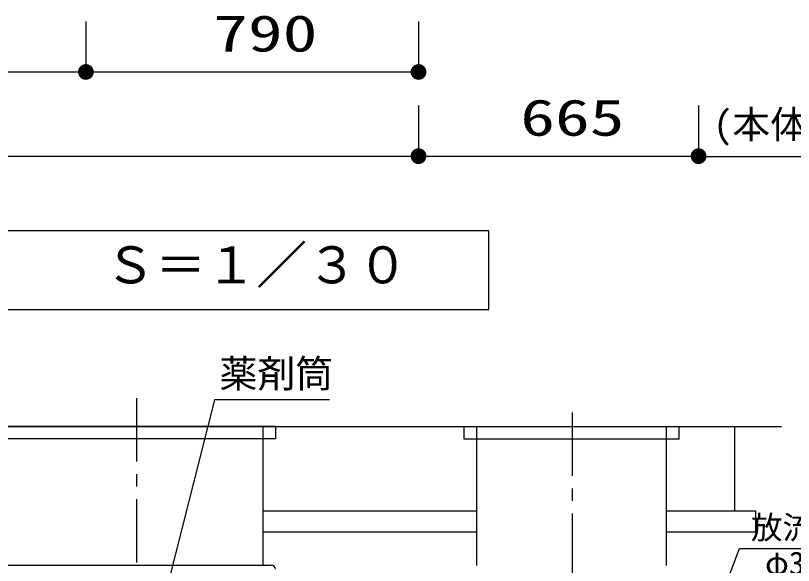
# Model space of a CAD drawing. Units: millimetres, scale not verified. Extents: x -9364 to 7955, y -6535 to 5543.
# Drawn here: x -4597 to -2750, y -2068 to -762 of the extents above; entities that cross this region are included whole.
import ezdxf
from ezdxf.enums import TextEntityAlignment as Align

# ---------------------------------------------------------------- set-up
doc = ezdxf.new("R2010")
doc.units = ezdxf.units.MM
doc.header["$LTSCALE"] = 30
doc.linetypes.add('CHAIN1', pattern=[8, 5, -1, 1, -1])
for name, color, linetype, lineweight in [('0-2_SEISAKU', 3, 'Continuous', 25), ('0-3_A-PIPE', 5, 'Continuous', 25), ('0-4_W-PIPE', 2, 'Continuous', 25), ('0-6_SUNPO', 7, 'Continuous', 25)]:
    doc.layers.add(name, color=color, linetype=linetype, lineweight=lineweight)
doc.styles.add('MS Gothic', font='')
doc.styles.add('ＭＳ ゴシック', font='')
doc.styles.get('MS Gothic').set_extended_font_data('MS Gothic')
doc.styles.get('ＭＳ ゴシック').set_extended_font_data('MS Gothic')

msp = doc.modelspace()

# ---------------------------------------------------------------- linework, layer by layer
at = {"layer": '0-2_SEISAKU', "linetype": 'CHAIN1'}
for p, q in [((-4310.11, -1670.76), (-4310.11, -2117.51)), ((-3275.11, -1704.82), (-3275.11, -2792.8))]:
    msp.add_line(p, q, dxfattribs=at)
at = {"layer": '0-2_SEISAKU', "color": 4}
for p, q in [((-2960.25, -2243.7), (-2878.22, -2027.42)), ((-2878.22, -2027.42), (-2617.04, -2027.42))]:
    msp.add_line(p, q, dxfattribs=at)
at = {"layer": '0-2_SEISAKU'}
msp.add_line((-4630.42, -2067.51), (-3989.8, -2067.51), dxfattribs=at)
msp.add_lwpolyline([(-3472.95, -1459.6), (-3472.95, -1273.29), (-5502.27, -1273.29), (-5502.27, -1459.6)], close=True, dxfattribs=at)
at = {"layer": '0-2_SEISAKU', "color": 4}
msp.add_lwpolyline([(-3851.5, -1674.59), (-4124.49, -1674.59), (-4232.92, -2103.19)], dxfattribs=at)
at = {"layer": '0-2_SEISAKU'}
msp.add_arc((-3989.8, -2077.51), 10, 3, 90, dxfattribs=at)
at = {"layer": '0-3_A-PIPE', "color": 2}
for p, q in [((-6569.86, -1738), (-2778.01, -1738)), ((-3531.61, -1767.9), (-3531.61, -1738)), ((-3501.61, -2067.9), (-3501.61, -1738)), ((-3051.61, -2067.9), (-3051.61, -1738)), ((-3021.61, -1767.9), (-3021.61, -1738)), ((-2890.11, -1738), (-2890.11, -1938)), ((-3021.61, -1767.9), (-3531.61, -1767.9)), ((-4010.11, -1938), (-3501.61, -1938)), ((-3051.61, -1938), (-2840.11, -1938)), ((-2840.11, -1938), (-2840.11, -1988)), ((-4010.11, -1988), (-3501.61, -1988)), ((-3051.61, -1988), (-2840.11, -1988))]:
    msp.add_line(p, q, dxfattribs=at)
at = {"layer": '0-4_W-PIPE'}
for p, q in [((-3980.11, -1738), (-4640.11, -1738)), ((-4010.11, -1738), (-4010.11, -2067.51))]:
    msp.add_line(p, q, dxfattribs=at)
msp.add_lwpolyline([(-3980.11, -1738), (-3980.11, -1767.51), (-4640.11, -1767.51)], dxfattribs=at)
at = {"layer": '0-6_SUNPO', "color": 4}
for p, q in [((-4430.11, -775.65), (-4430.11, -895.65)), ((-4430.11, -775.65), (-4430.11, -895.65)), ((-3640.11, -775.65), (-3640.11, -895.65)), ((-6040.11, -895.65), (-4430.11, -895.65)), ((-4430.11, -895.65), (-3640.11, -895.65)), ((-3640.11, -975.65), (-3640.11, -1095.65)), ((-3640.11, -975.65), (-3640.11, -1095.65)), ((-2975.11, -975.65), (-2975.11, -1095.65)), ((-6040.11, -1095.65), (-3640.11, -1095.65)), ((-3640.11, -1095.65), (-2975.11, -1095.65)), ((-2975.11, -1096.72), (-2509.66, -1096.72))]:
    msp.add_line(p, q, dxfattribs=at)
at = {"layer": '0-6_SUNPO'}
for points in [[(-4445.7, -885.24), (-4430.11, -895.65), (-4447.43, -888.48)], [(-4445.7, -885.24), (-4430.11, -895.65), (-4447.43, -888.48)], [(-4443.37, -882.4), (-4430.11, -895.65), (-4445.7, -885.24)], [(-4443.37, -882.4), (-4430.11, -895.65), (-4445.7, -885.24)], [(-4440.53, -880.06), (-4430.11, -895.65), (-4443.37, -882.4)], [(-4440.53, -880.06), (-4430.11, -895.65), (-4443.37, -882.4)], [(-4437.29, -878.33), (-4430.11, -895.65), (-4440.53, -880.06)], [(-4437.29, -878.33), (-4430.11, -895.65), (-4440.53, -880.06)], [(-4433.77, -877.27), (-4430.11, -895.65), (-4437.29, -878.33)], [(-4433.77, -877.27), (-4430.11, -895.65), (-4437.29, -878.33)], [(-4430.11, -876.9), (-4430.11, -895.65), (-4433.77, -877.27)], [(-4430.11, -876.9), (-4430.11, -895.65), (-4433.77, -877.27)], [(-4426.45, -877.27), (-4430.11, -895.65), (-4430.11, -876.9)], [(-4426.45, -877.27), (-4430.11, -895.65), (-4430.11, -876.9)], [(-4422.93, -878.33), (-4430.11, -895.65), (-4426.45, -877.27)], [(-4422.93, -878.33), (-4430.11, -895.65), (-4426.45, -877.27)], [(-4419.69, -880.06), (-4430.11, -895.65), (-4422.93, -878.33)], [(-4419.69, -880.06), (-4430.11, -895.65), (-4422.93, -878.33)], [(-4416.85, -882.4), (-4430.11, -895.65), (-4419.69, -880.06)], [(-4416.85, -882.4), (-4430.11, -895.65), (-4419.69, -880.06)], [(-4414.52, -885.24), (-4430.11, -895.65), (-4416.85, -882.4)], [(-4414.52, -885.24), (-4430.11, -895.65), (-4416.85, -882.4)], [(-4412.79, -888.48), (-4430.11, -895.65), (-4414.52, -885.24)], [(-4412.79, -888.48), (-4430.11, -895.65), (-4414.52, -885.24)], [(-3655.7, -885.24), (-3640.11, -895.65), (-3657.43, -888.48)], [(-3653.37, -882.4), (-3640.11, -895.65), (-3655.7, -885.24)], [(-3650.53, -880.06), (-3640.11, -895.65), (-3653.37, -882.4)], [(-3647.29, -878.33), (-3640.11, -895.65), (-3650.53, -880.06)], [(-3643.77, -877.27), (-3640.11, -895.65), (-3647.29, -878.33)], [(-3640.11, -876.9), (-3640.11, -895.65), (-3643.77, -877.27)], [(-3636.45, -877.27), (-3640.11, -895.65), (-3640.11, -876.9)], [(-3632.93, -878.33), (-3640.11, -895.65), (-3636.45, -877.27)], [(-3629.69, -880.06), (-3640.11, -895.65), (-3632.93, -878.33)], [(-3626.85, -882.4), (-3640.11, -895.65), (-3629.69, -880.06)], [(-3624.52, -885.24), (-3640.11, -895.65), (-3626.85, -882.4)], [(-3622.79, -888.48), (-3640.11, -895.65), (-3624.52, -885.24)], [(-4448.5, -892), (-4430.11, -895.65), (-4448.86, -895.65)], [(-4448.5, -892), (-4430.11, -895.65), (-4448.86, -895.65)], [(-4448.86, -895.65), (-4430.11, -895.65), (-4448.5, -899.31)], [(-4448.86, -895.65), (-4430.11, -895.65), (-4448.5, -899.31)], [(-4447.43, -888.48), (-4430.11, -895.65), (-4448.5, -892)], [(-4447.43, -888.48), (-4430.11, -895.65), (-4448.5, -892)], [(-4448.5, -899.31), (-4430.11, -895.65), (-4447.43, -902.83)], [(-4448.5, -899.31), (-4430.11, -895.65), (-4447.43, -902.83)], [(-4447.43, -902.83), (-4430.11, -895.65), (-4445.7, -906.07)], [(-4447.43, -902.83), (-4430.11, -895.65), (-4445.7, -906.07)], [(-4445.7, -906.07), (-4430.11, -895.65), (-4443.37, -908.91)], [(-4445.7, -906.07), (-4430.11, -895.65), (-4443.37, -908.91)], [(-4443.37, -908.91), (-4430.11, -895.65), (-4440.53, -911.24)], [(-4443.37, -908.91), (-4430.11, -895.65), (-4440.53, -911.24)], [(-4440.53, -911.24), (-4430.11, -895.65), (-4437.29, -912.98)], [(-4440.53, -911.24), (-4430.11, -895.65), (-4437.29, -912.98)], [(-4437.29, -912.98), (-4430.11, -895.65), (-4433.77, -914.04)], [(-4437.29, -912.98), (-4430.11, -895.65), (-4433.77, -914.04)], [(-4433.77, -914.04), (-4430.11, -895.65), (-4430.11, -914.4)], [(-4433.77, -914.04), (-4430.11, -895.65), (-4430.11, -914.4)], [(-4411.72, -892), (-4430.11, -895.65), (-4412.79, -888.48)], [(-4411.72, -892), (-4430.11, -895.65), (-4412.79, -888.48)], [(-4411.36, -895.65), (-4430.11, -895.65), (-4411.72, -892)], [(-4411.36, -895.65), (-4430.11, -895.65), (-4411.72, -892)], [(-4430.11, -914.4), (-4430.11, -895.65), (-4426.45, -914.04)], [(-4426.45, -914.04), (-4430.11, -895.65), (-4422.93, -912.98)], [(-4422.93, -912.98), (-4430.11, -895.65), (-4419.69, -911.24)], [(-4419.69, -911.24), (-4430.11, -895.65), (-4416.85, -908.91)], [(-4416.85, -908.91), (-4430.11, -895.65), (-4414.52, -906.07)], [(-4414.52, -906.07), (-4430.11, -895.65), (-4412.79, -902.83)], [(-4412.79, -902.83), (-4430.11, -895.65), (-4411.72, -899.31)], [(-4411.72, -899.31), (-4430.11, -895.65), (-4411.36, -895.65)], [(-4430.11, -914.4), (-4430.11, -895.65), (-4426.45, -914.04)], [(-4426.45, -914.04), (-4430.11, -895.65), (-4422.93, -912.98)], [(-4422.93, -912.98), (-4430.11, -895.65), (-4419.69, -911.24)], [(-4419.69, -911.24), (-4430.11, -895.65), (-4416.85, -908.91)], [(-4416.85, -908.91), (-4430.11, -895.65), (-4414.52, -906.07)], [(-4414.52, -906.07), (-4430.11, -895.65), (-4412.79, -902.83)], [(-4412.79, -902.83), (-4430.11, -895.65), (-4411.72, -899.31)], [(-4411.72, -899.31), (-4430.11, -895.65), (-4411.36, -895.65)], [(-3658.5, -892), (-3640.11, -895.65), (-3658.86, -895.65)], [(-3658.86, -895.65), (-3640.11, -895.65), (-3658.5, -899.31)], [(-3657.43, -888.48), (-3640.11, -895.65), (-3658.5, -892)], [(-3658.5, -899.31), (-3640.11, -895.65), (-3657.43, -902.83)], [(-3657.43, -902.83), (-3640.11, -895.65), (-3655.7, -906.07)], [(-3655.7, -906.07), (-3640.11, -895.65), (-3653.37, -908.91)], [(-3653.37, -908.91), (-3640.11, -895.65), (-3650.53, -911.24)], [(-3650.53, -911.24), (-3640.11, -895.65), (-3647.29, -912.98)], [(-3647.29, -912.98), (-3640.11, -895.65), (-3643.77, -914.04)], [(-3643.77, -914.04), (-3640.11, -895.65), (-3640.11, -914.4)], [(-3621.72, -892), (-3640.11, -895.65), (-3622.79, -888.48)], [(-3621.36, -895.65), (-3640.11, -895.65), (-3621.72, -892)], [(-3640.11, -914.4), (-3640.11, -895.65), (-3636.45, -914.04)], [(-3636.45, -914.04), (-3640.11, -895.65), (-3632.93, -912.98)], [(-3632.93, -912.98), (-3640.11, -895.65), (-3629.69, -911.24)], [(-3629.69, -911.24), (-3640.11, -895.65), (-3626.85, -908.91)], [(-3626.85, -908.91), (-3640.11, -895.65), (-3624.52, -906.07)], [(-3624.52, -906.07), (-3640.11, -895.65), (-3622.79, -902.83)], [(-3622.79, -902.83), (-3640.11, -895.65), (-3621.72, -899.31)], [(-3621.72, -899.31), (-3640.11, -895.65), (-3621.36, -895.65)], [(-3657.43, -1088.48), (-3640.11, -1095.65), (-3658.5, -1092)], [(-3657.43, -1088.48), (-3640.11, -1095.65), (-3658.5, -1092)], [(-3655.7, -1085.24), (-3640.11, -1095.65), (-3657.43, -1088.48)], [(-3655.7, -1085.24), (-3640.11, -1095.65), (-3657.43, -1088.48)], [(-3653.37, -1082.4), (-3640.11, -1095.65), (-3655.7, -1085.24)], [(-3653.37, -1082.4), (-3640.11, -1095.65), (-3655.7, -1085.24)], [(-3650.53, -1080.06), (-3640.11, -1095.65), (-3653.37, -1082.4)], [(-3650.53, -1080.06), (-3640.11, -1095.65), (-3653.37, -1082.4)], [(-3647.29, -1078.33), (-3640.11, -1095.65), (-3650.53, -1080.06)], [(-3647.29, -1078.33), (-3640.11, -1095.65), (-3650.53, -1080.06)], [(-3643.77, -1077.27), (-3640.11, -1095.65), (-3647.29, -1078.33)], [(-3643.77, -1077.27), (-3640.11, -1095.65), (-3647.29, -1078.33)], [(-3640.11, -1076.9), (-3640.11, -1095.65), (-3643.77, -1077.27)], [(-3640.11, -1076.9), (-3640.11, -1095.65), (-3643.77, -1077.27)], [(-3636.45, -1077.27), (-3640.11, -1095.65), (-3640.11, -1076.9)], [(-3636.45, -1077.27), (-3640.11, -1095.65), (-3640.11, -1076.9)], [(-3632.93, -1078.33), (-3640.11, -1095.65), (-3636.45, -1077.27)], [(-3632.93, -1078.33), (-3640.11, -1095.65), (-3636.45, -1077.27)], [(-3629.69, -1080.06), (-3640.11, -1095.65), (-3632.93, -1078.33)], [(-3629.69, -1080.06), (-3640.11, -1095.65), (-3632.93, -1078.33)], [(-3626.85, -1082.4), (-3640.11, -1095.65), (-3629.69, -1080.06)], [(-3626.85, -1082.4), (-3640.11, -1095.65), (-3629.69, -1080.06)], [(-3624.52, -1085.24), (-3640.11, -1095.65), (-3626.85, -1082.4)], [(-3624.52, -1085.24), (-3640.11, -1095.65), (-3626.85, -1082.4)], [(-3622.79, -1088.48), (-3640.11, -1095.65), (-3624.52, -1085.24)], [(-3622.79, -1088.48), (-3640.11, -1095.65), (-3624.52, -1085.24)], [(-3621.72, -1092), (-3640.11, -1095.65), (-3622.79, -1088.48)], [(-3621.72, -1092), (-3640.11, -1095.65), (-3622.79, -1088.48)], [(-2992.43, -1088.48), (-2975.11, -1095.65), (-2993.5, -1092)], [(-2990.7, -1085.24), (-2975.11, -1095.65), (-2992.43, -1088.48)], [(-2988.37, -1082.4), (-2975.11, -1095.65), (-2990.7, -1085.24)], [(-2985.53, -1080.06), (-2975.11, -1095.65), (-2988.37, -1082.4)], [(-2982.29, -1078.33), (-2975.11, -1095.65), (-2985.53, -1080.06)], [(-2978.77, -1077.27), (-2975.11, -1095.65), (-2982.29, -1078.33)], [(-2975.11, -1076.9), (-2975.11, -1095.65), (-2978.77, -1077.27)], [(-2971.45, -1077.27), (-2975.11, -1095.65), (-2975.11, -1076.9)], [(-2967.93, -1078.33), (-2975.11, -1095.65), (-2971.45, -1077.27)], [(-2964.69, -1080.06), (-2975.11, -1095.65), (-2967.93, -1078.33)], [(-2961.85, -1082.4), (-2975.11, -1095.65), (-2964.69, -1080.06)], [(-2959.52, -1085.24), (-2975.11, -1095.65), (-2961.85, -1082.4)], [(-2957.79, -1088.48), (-2975.11, -1095.65), (-2959.52, -1085.24)], [(-2956.72, -1092), (-2975.11, -1095.65), (-2957.79, -1088.48)], [(-3658.5, -1092), (-3640.11, -1095.65), (-3658.86, -1095.65)], [(-3658.5, -1092), (-3640.11, -1095.65), (-3658.86, -1095.65)], [(-3658.86, -1095.65), (-3640.11, -1095.65), (-3658.5, -1099.31)], [(-3658.86, -1095.65), (-3640.11, -1095.65), (-3658.5, -1099.31)], [(-3658.5, -1099.31), (-3640.11, -1095.65), (-3657.43, -1102.83)], [(-3658.5, -1099.31), (-3640.11, -1095.65), (-3657.43, -1102.83)], [(-3657.43, -1102.83), (-3640.11, -1095.65), (-3655.7, -1106.07)], [(-3657.43, -1102.83), (-3640.11, -1095.65), (-3655.7, -1106.07)], [(-3655.7, -1106.07), (-3640.11, -1095.65), (-3653.37, -1108.91)], [(-3655.7, -1106.07), (-3640.11, -1095.65), (-3653.37, -1108.91)], [(-3653.37, -1108.91), (-3640.11, -1095.65), (-3650.53, -1111.24)], [(-3653.37, -1108.91), (-3640.11, -1095.65), (-3650.53, -1111.24)], [(-3650.53, -1111.24), (-3640.11, -1095.65), (-3647.29, -1112.98)], [(-3650.53, -1111.24), (-3640.11, -1095.65), (-3647.29, -1112.98)], [(-3647.29, -1112.98), (-3640.11, -1095.65), (-3643.77, -1114.04)], [(-3647.29, -1112.98), (-3640.11, -1095.65), (-3643.77, -1114.04)], [(-3643.77, -1114.04), (-3640.11, -1095.65), (-3640.11, -1114.4)], [(-3643.77, -1114.04), (-3640.11, -1095.65), (-3640.11, -1114.4)], [(-3621.36, -1095.65), (-3640.11, -1095.65), (-3621.72, -1092)], [(-3621.36, -1095.65), (-3640.11, -1095.65), (-3621.72, -1092)], [(-3640.11, -1114.4), (-3640.11, -1095.65), (-3636.45, -1114.04)], [(-3636.45, -1114.04), (-3640.11, -1095.65), (-3632.93, -1112.98)], [(-3632.93, -1112.98), (-3640.11, -1095.65), (-3629.69, -1111.24)], [(-3629.69, -1111.24), (-3640.11, -1095.65), (-3626.85, -1108.91)], [(-3626.85, -1108.91), (-3640.11, -1095.65), (-3624.52, -1106.07)], [(-3624.52, -1106.07), (-3640.11, -1095.65), (-3622.79, -1102.83)], [(-3622.79, -1102.83), (-3640.11, -1095.65), (-3621.72, -1099.31)], [(-3621.72, -1099.31), (-3640.11, -1095.65), (-3621.36, -1095.65)], [(-3640.11, -1114.4), (-3640.11, -1095.65), (-3636.45, -1114.04)], [(-3636.45, -1114.04), (-3640.11, -1095.65), (-3632.93, -1112.98)], [(-3632.93, -1112.98), (-3640.11, -1095.65), (-3629.69, -1111.24)], [(-3629.69, -1111.24), (-3640.11, -1095.65), (-3626.85, -1108.91)], [(-3626.85, -1108.91), (-3640.11, -1095.65), (-3624.52, -1106.07)], [(-3624.52, -1106.07), (-3640.11, -1095.65), (-3622.79, -1102.83)], [(-3622.79, -1102.83), (-3640.11, -1095.65), (-3621.72, -1099.31)], [(-3621.72, -1099.31), (-3640.11, -1095.65), (-3621.36, -1095.65)], [(-2993.5, -1092), (-2975.11, -1095.65), (-2993.86, -1095.65)], [(-2993.86, -1095.65), (-2975.11, -1095.65), (-2993.5, -1099.31)], [(-2993.5, -1099.31), (-2975.11, -1095.65), (-2992.43, -1102.83)], [(-2992.43, -1102.83), (-2975.11, -1095.65), (-2990.7, -1106.07)], [(-2990.7, -1106.07), (-2975.11, -1095.65), (-2988.37, -1108.91)], [(-2988.37, -1108.91), (-2975.11, -1095.65), (-2985.53, -1111.24)], [(-2985.53, -1111.24), (-2975.11, -1095.65), (-2982.29, -1112.98)], [(-2982.29, -1112.98), (-2975.11, -1095.65), (-2978.77, -1114.04)], [(-2978.77, -1114.04), (-2975.11, -1095.65), (-2975.11, -1114.4)], [(-2956.36, -1095.65), (-2975.11, -1095.65), (-2956.72, -1092)], [(-2975.11, -1114.4), (-2975.11, -1095.65), (-2971.45, -1114.04)], [(-2971.45, -1114.04), (-2975.11, -1095.65), (-2967.93, -1112.98)], [(-2967.93, -1112.98), (-2975.11, -1095.65), (-2964.69, -1111.24)], [(-2964.69, -1111.24), (-2975.11, -1095.65), (-2961.85, -1108.91)], [(-2961.85, -1108.91), (-2975.11, -1095.65), (-2959.52, -1106.07)], [(-2959.52, -1106.07), (-2975.11, -1095.65), (-2957.79, -1102.83)], [(-2957.79, -1102.83), (-2975.11, -1095.65), (-2956.72, -1099.31)], [(-2956.72, -1099.31), (-2975.11, -1095.65), (-2956.36, -1095.65)]]:
    msp.add_solid(points, dxfattribs=at)

# ---------------------------------------------------------------- texts
at = {"layer": '0-2_SEISAKU', "color": 4, "style": 'MS Gothic'}
for s, height, p in [('Ｓ＝１／３０', 87.98, (-4385.19, -1424.23)), ('薬剤筒', 65.98, (-4112.82, -1665.06)), ('放流管\u3000', 54.99, (-2850.82, -2021.63)), ('φ30', 54.99, (-2817.43, -2106.38))]:
    msp.add_text(s, height=height, dxfattribs=at).set_placement(p, align=Align.BOTTOM_LEFT)
at = {"layer": '0-6_SUNPO', "color": 3, "style": 'ＭＳ ゴシック', "width": 1.4}
for s, p in [('790', (-4127.68, -873.15)), ('665', (-3398.47, -1073.15))]:
    msp.add_text(s, height=86.59, dxfattribs=at).set_placement(p, align=Align.BOTTOM_LEFT)
at = {"layer": '0-6_SUNPO', "color": 4, "style": 'MS Gothic'}
msp.add_text('(本体寸法）', height=65.98, dxfattribs=at).set_placement((-2940.07, -1073.15), align=Align.BOTTOM_LEFT)

doc.saveas('drawing.dxf')
